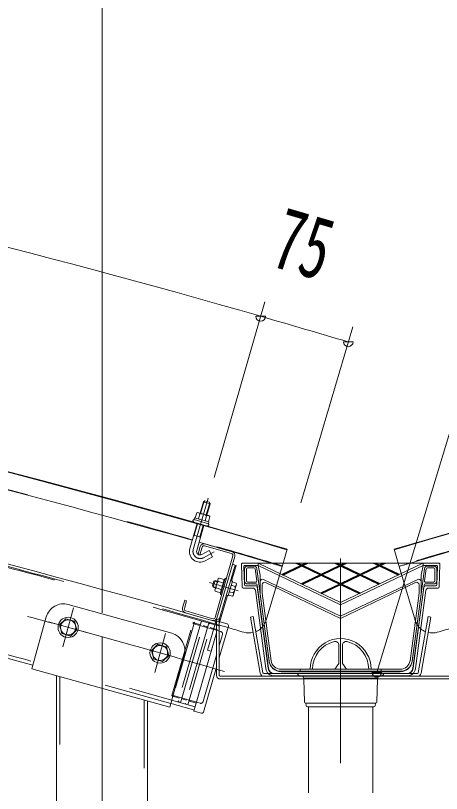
# Model space of a CAD drawing. Units: millimetres, scale not verified. Extents: x -32484 to 32484, y -14700 to 14700.
# Drawn here: x 21355 to 22605, y 6773 to 9054 of the extents above; entities that cross this region are included whole.
import ezdxf
from ezdxf.enums import TextEntityAlignment as Align

# ---------------------------------------------------------------- set-up
doc = ezdxf.new("R2010")
doc.units = ezdxf.units.MM
doc.header["$LTSCALE"] = 50
doc.linetypes.add('USER2', pattern=[10, 4, -6])
doc.linetypes.add('USER3', pattern=[24, 12, -5, 2, -5])
for name, color, linetype, lineweight in [('0-6_2-0BOLD', 7, 'Continuous', 18), ('0-7_2-1HIDDEN', 3, 'USER2', 18), ('0-8_2-2CENTER', 3, 'USER3', 18), ('0-9_2-4THIN', 4, 'Continuous', 18), ('0-A_2-5DIM', 3, 'Continuous', 18)]:
    doc.layers.add(name, color=color, linetype=linetype, lineweight=lineweight)
doc.styles.add('ＭＳ ゴシック', font='')
doc.styles.get('ＭＳ ゴシック').set_extended_font_data('MS Gothic')

msp = doc.modelspace()

# ---------------------------------------------------------------- linework, layer by layer
at = {"layer": '0-6_2-0BOLD'}
for p, q in [((21906.37, 7628.63), (21926.54, 7622.79)), ((21896.54, 7593.25), (21892.16, 7578.09)), ((21911.57, 7572.47), (21915.95, 7587.63)), ((21887.79, 7564.41), (21866.7, 7491.55)), ((21886.87, 7485.71), (21907.96, 7558.58)), ((21898.23, 7524.95), (21878.06, 7530.79)), ((21896.23, 7472.7), (21902.84, 7495.56)), ((21989.12, 7476.43), (21909.78, 7499.39)), ((21911.33, 7504.77), (21990.68, 7481.8)), ((22140.1, 7448.52), (22152.15, 7489.34)), ((22478.18, 7448.52), (22466.13, 7489.34)), ((21918.74, 7192.92), (21998.33, 7467.94)), ((21992.94, 7469.49), (21940.8, 7289.28)), ((21953.2, 7283.01), (21999.44, 7442.83)), ((22002.47, 7441.96), (21989.09, 7395.73)), ((22002.46, 7441.96), (21991.7, 7445.07)), ((22017.91, 7444.92), (22019.86, 7378.42)), ((22596.87, 7448.52), (22021.4, 7448.52)), ((22026.66, 7385.42), (22025.11, 7437.92)), ((22036.14, 7439.77), (22054.73, 7439.77)), ((22563.54, 7439.77), (22582.14, 7439.77)), ((22593.16, 7437.92), (22591.62, 7385.42)), ((22598.42, 7378.42), (22600.37, 7444.92)), ((22027.39, 7431.02), (22027.39, 7396.02)), ((22032.64, 7396.02), (22032.64, 7431.02)), ((22054.73, 7434.52), (22036.14, 7434.52)), ((22058.2, 7431.49), (22062.87, 7396.49)), ((22099.68, 7160.39), (22063.4, 7432.18)), ((22554.88, 7432.18), (22518.6, 7160.39)), ((22555.4, 7396.49), (22560.07, 7431.49)), ((22582.14, 7434.52), (22563.54, 7434.52)), ((22585.64, 7431.02), (22585.64, 7396.02)), ((22590.89, 7396.02), (22590.89, 7431.02)), ((21947.98, 7395.78), (21941.21, 7397.74)), ((21964.68, 7390.54), (21949.52, 7394.92)), ((21970.37, 7403.88), (21965.77, 7394.28)), ((21991.44, 7395.05), (21986.06, 7396.61)), ((22002.76, 7389.95), (21990.96, 7393.37)), ((22059.4, 7392.52), (22036.14, 7392.52)), ((22582.14, 7392.52), (22558.87, 7392.52)), ((21943.9, 7375.51), (21959.06, 7371.13)), ((21988.17, 7383.74), (21999.97, 7380.33)), ((22023.36, 7375.02), (22051.95, 7375.02)), ((22061.14, 7382.02), (22030.16, 7382.02)), ((22036.14, 7387.28), (22061.03, 7387.28)), ((22064.5, 7384.24), (22097.11, 7139.96)), ((22096.42, 7139.97), (22064.61, 7378.99)), ((22521.16, 7139.96), (22553.77, 7384.24)), ((22553.67, 7378.99), (22521.86, 7139.97)), ((22588.12, 7382.02), (22557.13, 7382.02)), ((22557.24, 7387.28), (22582.14, 7387.28)), ((22566.33, 7375.02), (22594.92, 7375.02)), ((21976.92, 7353.71), (21953.19, 7271.68)), ((21956.74, 7356.81), (21960.22, 7356.4)), ((21982.55, 7364.33), (21994.35, 7360.91)), ((22058.89, 7368.95), (22089.48, 7139.04)), ((22528.8, 7139.04), (22559.39, 7368.95)), ((21813.74, 7242.69), (21510.27, 7327.12)), ((21852.96, 7303.04), (21932.31, 7280.08)), ((21933.86, 7285.46), (21854.52, 7308.42)), ((21445.6, 7290.54), (21403.62, 7138.82)), ((21945.14, 7284.15), (21945.14, 7119.17)), ((21953.19, 7119.17), (21953.19, 7283.01)), ((22052.2, 7291.72), (22081.28, 7126.8)), ((21980.07, 7263.88), (21953.19, 7171.13)), ((21954.64, 7276.72), (21976.49, 7270.38)), ((21945.14, 7143.34), (21907, 7011.75)), ((21475.62, 6136.76), (21475.62, 7118.79)), ((22083.7, 7124.78), (22534.58, 7124.78)), ((22484.37, 7131.07), (22133.9, 7131.07)), ((22134.37, 7130.02), (22483.9, 7130.02)), ((22662.64, 7116.72), (21955.64, 7116.72)), ((21955.64, 7108.67), (22662.64, 7108.67)), ((22504.51, 7117.77), (22113.77, 7117.77)), ((22203.17, 7041.05), (22201.17, 7107.66)), ((22417.12, 7107.66), (22415.12, 7041.05)), ((21742.67, 6136.76), (21742.67, 7044.49)), ((22411.62, 7037.66), (22206.66, 7037.66)), ((22206.77, 7037.66), (22208.03, 7030.08)), ((22410.26, 7030.08), (22411.51, 7037.66)), ((22211.48, 7027.16), (22406.8, 7027.16)), ((22214.64, 6774.88), (22214.64, 7027.16)), ((22403.64, 7027.16), (22403.64, 6774.88))]:
    msp.add_line(p, q, dxfattribs=at)
for points in [[(21924.15, 7627.13), (21910.7, 7631.02), (21906.37, 7628.63), (21896.64, 7595.01)], [(21924.15, 7627.13), (21926.54, 7622.79), (21916.81, 7589.17)], [(21882.53, 7580.87), (21886.92, 7596.03), (21890.25, 7596.86), (21923.2, 7587.32), (21925.58, 7584.85), (21921.19, 7569.68)], [(21897.46, 7497.12), (21890.85, 7474.26), (21896.23, 7472.7)], [(21912.16, 7455.21), (21933.62, 7467.03), (21923.48, 7485.43), (21902.03, 7473.6)], [(22028.61, 7441.52), (22067.03, 7441.52), (22309.14, 7326.02), (22551.25, 7441.52), (22589.67, 7441.52)], [(22067.03, 7448.52), (22067.03, 7441.52), (22073.12, 7413.52), (22073.12, 7357.52), (22099.21, 7161.46)], [(22519.07, 7161.46), (22545.16, 7357.52), (22545.16, 7413.52), (22551.25, 7441.52), (22551.25, 7448.52)], [(21936.88, 7395.35), (21932.98, 7381.91), (21935.37, 7377.57)], [(21936.88, 7395.35), (21941.21, 7397.74), (21935.37, 7377.57), (21942.14, 7375.61)], [(21957.98, 7367.38), (21956.74, 7356.81), (21970.37, 7403.88), (21973.52, 7402.37)], [(21991.44, 7395.05), (21979.28, 7353.02), (21973.9, 7354.58)], [(22535.15, 7400.88), (22309.14, 7293.06), (22083.13, 7400.88)], [(22002.76, 7389.95), (22003.58, 7386.62), (21994.04, 7353.67), (21991.57, 7351.29), (21979.77, 7354.7)], [(21845.32, 7316.91), (21851.93, 7339.78), (21857.31, 7338.22), (21850.7, 7315.36)], [(22073.35, 7125.4), (22044.27, 7290.33), (22052.2, 7291.72)], [(22537, 7126.8), (22566.08, 7291.72), (22574, 7290.33), (22544.92, 7125.4)], [(21900.49, 7008.17), (21878.64, 7014.5), (21945.14, 7243.93)], [(21945.16, 7243.92), (21929.5, 7189.8), (21918.74, 7192.92)], [(22303.89, 7207.9), (22303.89, 7154.52), (22291.64, 7137.02)], [(22326.64, 7137.02), (22314.39, 7154.52), (22314.39, 7207.9)], [(21403.62, 7138.82), (21808.25, 7026.24), (21850.27, 7178.11)], [(22428.14, 7130.02), (22428.14, 7137.02), (22190.14, 7137.02), (22190.14, 7130.02)], [(22197.67, 7117.77), (22201.16, 7110.77), (22417.12, 7110.77), (22420.61, 7117.77)]]:
    msp.add_lwpolyline(points, dxfattribs=at)
for points in [[(21922.87, 7569.2), (21880.85, 7581.36), (21879.29, 7575.98), (21921.32, 7563.82)], [(21949.83, 7402.17), (21952.31, 7404.55), (21967.47, 7400.16), (21956.28, 7361.5), (21941.12, 7365.89), (21940.3, 7369.22)], [(21491.05, 7241.57), (21484.45, 7267), (21503.18, 7285.42), (21528.5, 7278.42), (21535.09, 7252.99), (21516.37, 7234.56)], [(21804.85, 7177.94), (21786.12, 7159.52), (21760.8, 7166.52), (21754.21, 7191.95), (21772.94, 7210.38), (21798.26, 7203.37)]]:
    msp.add_lwpolyline(points, close=True, dxfattribs=at)
for centre, radius in [((21509.77, 7259.99), 29.75), ((21509.77, 7259.99), 22.05), ((21779.53, 7184.95), 29.75), ((21779.53, 7184.95), 22.05)]:
    msp.add_circle(centre, radius, dxfattribs=at)
for centre, radius, start, end in [((14609.14, -18066.75), 26644.27, 73.55577, 88.07326), ((14609.14, -18066.75), 26646.03, 73.55577, 88.07326), ((30009.15, -18066.75), 26646.03, 91.92674, 106.44423), ((30009.15, -18066.75), 26644.27, 91.92674, 106.44423), ((14609.14, -18066.75), 26593.53, 74.14726, 78.36084), ((14609.14, -18066.75), 26116.47, 74.91363, 82.85469), ((14609.14, -18066.75), 26383.53, 73.8607, 78.6474), ((21879.16, 7572.37), 3.5, 73.8607, 253.8607), ((21889.94, 7588.44), 8.17, 36.0182, 73.8607), ((21898.23, 7562.72), 30.57, 54.56461, 93.15678), ((21918.97, 7580.04), 8.17, 73.8607, 111.70319), ((21919.5, 7560.7), 3.5, 253.86072, 73.8607), ((14609.14, -18066.75), 26593.53, 73.62849, 74.10202), ((30009.13, -18066.75), 26593.53, 105.89798, 106.37151), ((21896.96, 7482.79), 31.5, 163.8607, 298.8607), ((21896.96, 7482.79), 10.5, 163.8607, 298.8607), ((21908.22, 7494.01), 11.2, 73.8607, 163.8607), ((21908.22, 7494.01), 5.6, 73.8607, 163.8607), ((21987.56, 7471.05), 5.6, 343.86072, 73.8607), ((21987.56, 7471.05), 11.2, 343.86072, 73.8607), ((22021.4, 7445.02), 3.5, 90, 181.68468), ((22028.61, 7438.02), 3.5, 90, 181.68468), ((22036.14, 7431.02), 8.75, 90, 180), ((22054.73, 7431.02), 8.75, 7.60295, 90), ((22563.54, 7431.02), 8.75, 90, 172.39705), ((22582.14, 7431.02), 8.75, 0, 90), ((22589.67, 7438.02), 3.5, 358.31532, 90), ((22596.87, 7445.02), 3.5, 358.31532, 90), ((22036.14, 7431.02), 3.5, 90, 180), ((22054.73, 7431.02), 3.5, 7.60295, 90), ((22563.54, 7431.02), 3.5, 90, 172.39705), ((22582.14, 7431.02), 3.5, 0, 90), ((21974.43, 7377.2), 30.57, 144.56461, 183.15678), ((21957.11, 7397.94), 8.17, 163.8607, 201.70319), ((22036.14, 7396.02), 8.75, 180, 270), ((22036.14, 7396.02), 3.5, 180, 270), ((22059.4, 7396.02), 3.5, 270, 7.60295), ((22080.12, 7394.56), 7, 64.49641, 180), ((22538.15, 7394.56), 7, 0, 115.50359), ((22558.87, 7396.02), 3.5, 172.39705, 270), ((22582.14, 7396.02), 3.5, 270, 0), ((22582.14, 7396.02), 8.75, 270, 0), ((21948.71, 7368.91), 8.17, 126.0182, 163.8607), ((21969.44, 7378.64), 30.57, 324.56462, 3.15678), ((21995.17, 7386.93), 8.17, 306.0182, 343.8607), ((22023.36, 7378.53), 3.5, 181.68468, 270), ((22030.16, 7385.52), 3.5, 181.68468, 270), ((22051.95, 7368.02), 7, 7.57932, 90), ((22061.03, 7383.77), 3.5, 7.60295, 90), ((22061.14, 7378.53), 3.5, 7.57932, 90), ((22557.13, 7378.53), 3.5, 90, 172.42068), ((22557.24, 7383.77), 3.5, 90, 172.39705), ((22566.33, 7368.02), 7, 90, 172.42068), ((22588.12, 7385.52), 3.5, 270, 358.31532), ((22594.92, 7378.53), 3.5, 270, 358.31532), ((21986.76, 7357.89), 8.17, 343.86072, 21.70319), ((21496.2, 7276.54), 52.5, 74.45292, 164.53361), ((21856.07, 7313.8), 11.2, 163.8607, 253.8607), ((21856.07, 7313.8), 5.6, 163.8607, 253.8607), ((21935.42, 7290.84), 11.2, 253.8607, 343.8607), ((21935.42, 7290.84), 5.6, 253.8607, 343.8607), ((21946.18, 7287.73), 11.2, 253.8607, 343.8607), ((21946.18, 7287.73), 5.6, 253.8607, 343.8607), ((21975.03, 7265.34), 5.25, 343.83641, 73.8364), ((14609.14, -18066.75), 26376.53, 73.66959, 73.77559), ((22040.35, 7296.03), 52.5, 292.01077, 309.80386), ((22577.93, 7296.03), 52.5, 230.19614, 247.98923), ((30009.13, -18066.75), 26376.53, 106.22441, 106.33041), ((21799.67, 7192.11), 52.5, 344.53361, 74.45292), ((22040.35, 7296.03), 52.5, 253.66959, 283.13922), ((22577.93, 7296.03), 52.5, 256.86078, 286.33041), ((22309.14, 7137.9), 89.25, 0, 180.56172), ((22309.14, 7137.9), 82.25, 102.68037, 180.60953), ((22293.39, 7207.9), 10.5, 0, 102.68037), ((22324.89, 7207.9), 10.5, 77.31961, 180), ((22309.14, 7137.9), 82.25, 359.39047, 77.31961), ((22133.9, 7166.07), 35, 187.57932, 270), ((22134.37, 7165.02), 35, 187.60295, 270), ((22483.9, 7165.02), 35, 270, 352.39705), ((22484.37, 7166.07), 35, 270, 352.42068), ((21955.64, 7119.17), 10.5, 180, 270), ((21955.64, 7119.17), 2.45, 180, 270), ((22083.7, 7127.22), 10.5, 190, 270), ((22083.7, 7127.22), 2.45, 190, 270), ((22113.77, 7142.27), 24.5, 187.57932, 270), ((22113.77, 7142.27), 17.5, 187.57932, 270), ((22114.46, 7142.27), 17.5, 187.60295, 270), ((22190.14, 7124.78), 7, 180, 270), ((22309.14, 7137.9), 89.25, 359.43826, 0), ((22428.14, 7124.78), 7, 270, 0), ((22503.82, 7142.27), 17.5, 270, 352.39705), ((22504.51, 7142.27), 17.5, 270, 352.42068), ((22504.51, 7142.27), 24.5, 270, 352.42068), ((22534.58, 7127.22), 2.45, 270, 350), ((22534.58, 7127.22), 10.5, 270, 350), ((14609.14, -18066.75), 26116.47, 73.8364, 73.9922), ((22206.66, 7041.16), 3.5, 181.71835, 270), ((22211.48, 7030.66), 3.5, 189.46231, 270), ((22406.8, 7030.66), 3.5, 270, 350.53767), ((22411.62, 7041.16), 3.5, 270, 358.28163), ((21901.95, 7013.22), 5.25, 253.8364, 343.8364)]:
    msp.add_arc(centre, radius, start, end, dxfattribs=at)
at = {"layer": '0-7_2-1HIDDEN'}
for p, q in [((21839.83, 7039.02), (21908.72, 7276.69)), ((21861.02, 7032.91), (21929.9, 7270.57)), ((21957.85, 7247.54), (21875.49, 7271.41)), ((21879.58, 7272.96), (21897.73, 7267.7)), ((21905.46, 7265.46), (21918.91, 7261.56)), ((21926.64, 7259.32), (21947.82, 7253.18)), ((21962.62, 7238.87), (21953.19, 7206.34)), ((21945.14, 7178.55), (21905.62, 7042.21)), ((21811.23, 7037.04), (21406.6, 7149.61)), ((21485.42, 7116.06), (21485.42, 6136.76)), ((21896.95, 7037.44), (21814.59, 7061.31)), ((21817.22, 7057.82), (21835.37, 7052.56)), ((21843.1, 7050.31), (21856.55, 7046.41)), ((21732.87, 7047.22), (21732.87, 6136.76)), ((21864.28, 7044.17), (21885.46, 7038.04))]:
    msp.add_line(p, q, dxfattribs=at)
msp.add_lwpolyline([(21814.25, 7060.14), (21875.83, 7272.59), (21880.16, 7274.98), (21816.64, 7055.8)], close=True, dxfattribs=at)
for points in [[(21903.96, 7278.05), (21900.12, 7275.94), (21832.99, 7044.32), (21835.17, 7040.36)], [(21925.18, 7271.94), (21921.3, 7269.8), (21854.17, 7038.18), (21856.32, 7034.26)]]:
    msp.add_lwpolyline(points, dxfattribs=at)
for centre, radius, start, end in [((14609.14, -18066.75), 26376.53, 73.77559, 88.07326), ((14609.14, -18066.75), 26373.72, 73.8364, 87.79263), ((14609.14, -18066.75), 26595.27, 74.14725, 78.36087), ((14609.14, -18066.75), 26126.28, 73.8364, 82.87905), ((14609.14, -18066.75), 26595.27, 73.55577, 74.10199), ((30009.13, -18066.75), 26595.27, 105.89801, 106.44423), ((14609.14, -18066.75), 26593.53, 73.55577, 73.62849), ((30009.13, -18066.75), 26593.53, 106.37151, 106.44423), ((21955.9, 7240.82), 7, 343.83641, 73.8364), ((21898.9, 7044.16), 7, 253.8364, 343.8364)]:
    msp.add_arc(centre, radius, start, end, dxfattribs=at)
at = {"layer": '0-8_2-2CENTER'}
for p, q in [((21876.79, 7488.63), (21920.35, 7639.16)), ((21937.75, 7481.3), (21907.1, 7464.4)), ((22140.1, 7448.52), (22090.7, 7281.17)), ((22527.58, 7281.17), (22478.18, 7448.52)), ((22008.89, 7367.22), (21924.85, 7391.55)), ((21525.64, 7317.34), (21493.91, 7202.65)), ((21452.43, 7275.86), (21567.12, 7244.13)), ((21609.14, 7232.71), (21609.14, -305.48)), ((21795.4, 7242.29), (21763.66, 7127.6))]:
    msp.add_line(p, q, dxfattribs=at)
msp.add_lwpolyline([(22309.14, 7461.65), (22309.14, 6633.55), (21924.14, 6493.42), (21924.14, 1138.19), (22082.15, 1080.68)], dxfattribs=at)
for centre, radius, start, end in [((14609.14, -18066.75), 26250, 73.71976, 87.96529), ((21896.96, 7482.79), 21, 163.8607, 298.8607), ((22040.35, 7296.03), 52.5, 309.80386, 343.55577), ((22577.93, 7296.03), 52.5, 196.44423, 230.19614)]:
    msp.add_arc(centre, radius, start, end, dxfattribs=at)
at = {"layer": '0-9_2-4THIN'}
for p, q in [((21898.46, 7594.48), (21908.72, 7629.92)), ((21914.99, 7589.7), (21925.25, 7625.14)), ((21879.88, 7530.26), (21889.61, 7563.88)), ((21877.14, 7527.64), (21879.88, 7530.26)), ((22138.43, 7414.05), (22210.7, 7448.52)), ((22366.04, 7359.76), (22179.98, 7448.52)), ((22324.5, 7448.52), (22195.33, 7386.91)), ((22438.3, 7448.52), (22252.24, 7359.76)), ((22293.78, 7448.52), (22422.94, 7386.91)), ((22479.84, 7414.05), (22407.58, 7448.52)), ((21938.86, 7396.45), (21947.45, 7393.96)), ((21934.08, 7379.92), (21942.67, 7377.43)), ((22539.21, 7385.13), (22539.21, 7360.57)), ((22539.21, 7360.57), (22512.78, 7161.94)), ((22133.95, 7137.02), (22484.33, 7137.02))]:
    msp.add_line(p, q, dxfattribs=at)
for points in [[(21906.14, 7559.1), (21896.41, 7525.48), (21897.32, 7521.8)], [(22548.69, 7446.89), (22309.14, 7332.62), (22069.59, 7446.89)], [(22175.91, 7448.52), (22191.27, 7441.19), (22137.68, 7415.63)], [(22194.58, 7388.49), (22248.17, 7414.05), (22195.33, 7439.26), (22139.19, 7412.47)], [(22184.04, 7448.52), (22195.33, 7443.13), (22206.63, 7448.52)], [(22214.76, 7448.52), (22199.4, 7441.19), (22252.24, 7415.99), (22305.08, 7441.19), (22289.72, 7448.52)], [(22297.85, 7448.52), (22309.14, 7443.13), (22320.43, 7448.52)], [(22366.04, 7415.99), (22313.2, 7441.19), (22328.57, 7448.52)], [(22366.04, 7415.99), (22418.88, 7441.19), (22403.52, 7448.52)], [(22423.7, 7388.49), (22370.11, 7414.05), (22422.94, 7439.26), (22477.81, 7413.08)], [(22411.65, 7448.52), (22422.94, 7443.13), (22434.23, 7448.52)], [(22442.37, 7448.52), (22427.01, 7441.19), (22480.6, 7415.63)], [(22197.37, 7385.94), (22252.24, 7412.11), (22305.08, 7386.91), (22251.48, 7361.34)], [(22420.91, 7385.94), (22366.04, 7412.11), (22313.2, 7386.91), (22366.8, 7361.34)], [(22105.5, 7161.94), (22079.07, 7360.57), (22079.07, 7385.13)], [(22089.08, 7391.45), (22309.14, 7286.47), (22529.19, 7391.45)], [(22252.99, 7358.18), (22309.14, 7384.97), (22364.01, 7358.79)]]:
    msp.add_lwpolyline(points, dxfattribs=at)
msp.add_lwpolyline([(22256.3, 7414.05), (22309.14, 7388.84), (22361.98, 7414.05), (22309.14, 7439.26)], close=True, dxfattribs=at)
for centre, radius, start, end in [((22086.07, 7385.13), 7, 64.49641, 180), ((22532.21, 7385.13), 7, 0, 115.50359), ((22133.95, 7165.72), 28.7, 187.57932, 270), ((22484.33, 7165.72), 28.7, 270, 352.42068)]:
    msp.add_arc(centre, radius, start, end, dxfattribs=at)
at = {"layer": '0-A_2-5DIM'}
for p, q in [((21609.14, 9715.9), (21609.14, 7302.71)), ((21937.73, 7699.24), (22086.88, 8214.66)), ((22088.64, 8172.37), (22060.64, 8172.37)), ((22344.55, 8141.21), (22192.32, 7625.46)), ((22345.58, 8097.28), (22317.58, 8097.28)), ((22429.31, 7127.9), (22401.31, 7127.9))]:
    msp.add_line(p, q, dxfattribs=at)
msp.add_lwpolyline([(26183.78, 11122.9), (23628.77, 11122.9), (22415.31, 7127.9)], dxfattribs=at)
for centre, radius, start, end in [((15305.85, -15218.92), 24350.95, 73.86102, 78.64738), ((22074.64, 8172.37), 14, 180, 0), ((8089.45, -40157.18), 50312.34, 73.55623, 73.86107), ((22331.58, 8097.28), 14, 180, 0), ((22415.31, 7127.9), 14, 180, 0)]:
    msp.add_arc(centre, radius, start, end, dxfattribs=at)

# ---------------------------------------------------------------- texts
at = {"layer": '0-A_2-5DIM', "color": 7, "style": 'ＭＳ ゴシック', "width": 0.65}
msp.add_text('75', height=182.3, rotation=343.708, dxfattribs=at).set_placement((22081.96, 8269.26), align=Align.BOTTOM_LEFT)

doc.saveas('drawing.dxf')
